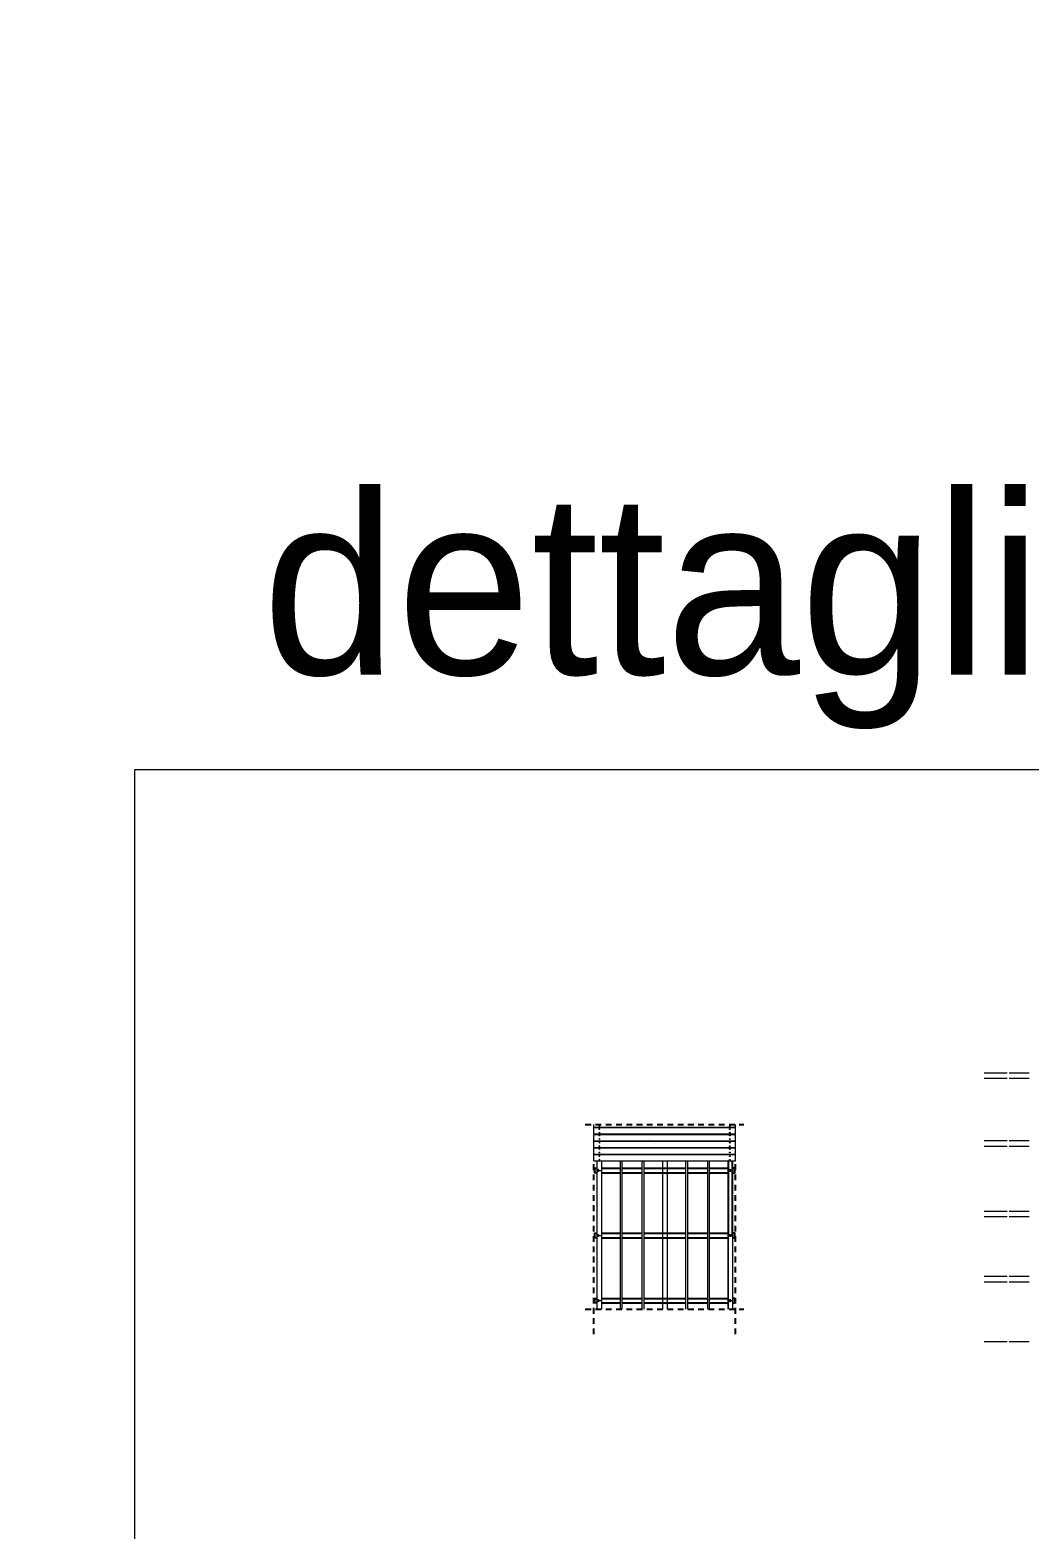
# Model space of a CAD drawing. Header units: inches. Extents: x -3368894 to 5148796, y 84 to 10864301.
# Drawn here: x 503433.77 to 503455.89, y 4346384.34 to 4346417.51 of the extents above; entities that cross this region are included whole.
import ezdxf

# ---------------------------------------------------------------- set-up
doc = ezdxf.new("R2010")
doc.units = ezdxf.units.IN
doc.header["$MEASUREMENT"] = 0
doc.linetypes.add('TRATTEGGIATA', pattern=[19.05, 12.7, -6.35])
for name, color, linetype, lineweight in [('_bulloni', 250, 'Continuous', 20), ('_legno', 27, 'Continuous', 9), ('cm_struttura', 250, 'Continuous', 9)]:
    doc.layers.add(name, color=color, linetype=linetype, lineweight=lineweight)
doc.layers.add('_PROGETTO', color=251, linetype='Continuous')
doc.styles.get("Standard").update_dxf_attribs({"font": 'GOTHIC.TTF'})

msp = doc.modelspace()

# ---------------------------------------------------------------- linework, layer by layer
at = {"layer": '_bulloni', "linetype": 'Continuous'}
for p, q in [((503446.361, 4346393.281), (503446.36, 4346393.263)), ((503446.361, 4346393.281), (503446.36, 4346393.263)), ((503446.362, 4346393.281), (503446.362, 4346393.263)), ((503446.362, 4346393.281), (503446.362, 4346393.263)), ((503449.247, 4346393.281), (503449.247, 4346393.263)), ((503449.247, 4346393.281), (503449.247, 4346393.263)), ((503449.249, 4346393.281), (503449.249, 4346393.263)), ((503449.249, 4346393.281), (503449.249, 4346393.263)), ((503446.361, 4346393.132), (503446.36, 4346393.114)), ((503446.361, 4346393.132), (503446.36, 4346393.114)), ((503446.361, 4346392.993), (503446.36, 4346392.975)), ((503446.361, 4346392.993), (503446.36, 4346392.975)), ((503446.361, 4346393.193), (503446.361, 4346393.21)), ((503446.361, 4346393.193), (503446.361, 4346393.21)), ((503446.361, 4346393.053), (503446.361, 4346393.071)), ((503446.361, 4346393.053), (503446.361, 4346393.071)), ((503446.361, 4346392.894), (503446.361, 4346392.912)), ((503446.361, 4346392.894), (503446.361, 4346392.912)), ((503446.362, 4346393.193), (503446.362, 4346393.21)), ((503446.362, 4346393.193), (503446.362, 4346393.21)), ((503446.362, 4346393.132), (503446.362, 4346393.114)), ((503446.362, 4346393.132), (503446.362, 4346393.114)), ((503446.362, 4346393.053), (503446.362, 4346393.071)), ((503446.362, 4346393.053), (503446.362, 4346393.071)), ((503446.362, 4346392.993), (503446.362, 4346392.975)), ((503446.362, 4346392.993), (503446.362, 4346392.975)), ((503446.362, 4346392.894), (503446.362, 4346392.912)), ((503446.362, 4346392.894), (503446.362, 4346392.912)), ((503449.247, 4346393.193), (503449.247, 4346393.21)), ((503449.247, 4346393.193), (503449.247, 4346393.21)), ((503449.247, 4346393.132), (503449.247, 4346393.114)), ((503449.247, 4346393.132), (503449.247, 4346393.114)), ((503449.247, 4346393.053), (503449.247, 4346393.071)), ((503449.247, 4346393.053), (503449.247, 4346393.071)), ((503449.247, 4346392.993), (503449.247, 4346392.975)), ((503449.247, 4346392.993), (503449.247, 4346392.975)), ((503449.247, 4346392.894), (503449.247, 4346392.912)), ((503449.247, 4346392.894), (503449.247, 4346392.912)), ((503449.249, 4346393.193), (503449.249, 4346393.21)), ((503449.249, 4346393.193), (503449.249, 4346393.21)), ((503449.249, 4346393.132), (503449.249, 4346393.114)), ((503449.249, 4346393.132), (503449.249, 4346393.114)), ((503449.249, 4346393.053), (503449.249, 4346393.071)), ((503449.249, 4346393.053), (503449.249, 4346393.071)), ((503449.249, 4346392.993), (503449.249, 4346392.975)), ((503449.249, 4346392.993), (503449.249, 4346392.975)), ((503449.249, 4346392.894), (503449.249, 4346392.912)), ((503449.249, 4346392.894), (503449.249, 4346392.912)), ((503446.361, 4346392.833), (503446.36, 4346392.815)), ((503446.361, 4346392.833), (503446.36, 4346392.815)), ((503446.361, 4346392.694), (503446.36, 4346392.676)), ((503446.361, 4346392.694), (503446.36, 4346392.676)), ((503446.361, 4346392.754), (503446.361, 4346392.772)), ((503446.361, 4346392.754), (503446.361, 4346392.772)), ((503446.361, 4346392.595), (503446.361, 4346392.613)), ((503446.361, 4346392.595), (503446.361, 4346392.613)), ((503446.362, 4346392.833), (503446.362, 4346392.815)), ((503446.362, 4346392.833), (503446.362, 4346392.815)), ((503446.362, 4346392.754), (503446.362, 4346392.772)), ((503446.362, 4346392.754), (503446.362, 4346392.772)), ((503446.362, 4346392.694), (503446.362, 4346392.676)), ((503446.362, 4346392.694), (503446.362, 4346392.676)), ((503446.362, 4346392.595), (503446.362, 4346392.613)), ((503446.362, 4346392.595), (503446.362, 4346392.613)), ((503449.247, 4346392.833), (503449.247, 4346392.815)), ((503449.247, 4346392.833), (503449.247, 4346392.815)), ((503449.247, 4346392.754), (503449.247, 4346392.772)), ((503449.247, 4346392.754), (503449.247, 4346392.772)), ((503449.247, 4346392.694), (503449.247, 4346392.676)), ((503449.247, 4346392.694), (503449.247, 4346392.676)), ((503449.247, 4346392.595), (503449.247, 4346392.613)), ((503449.247, 4346392.595), (503449.247, 4346392.613)), ((503449.249, 4346392.833), (503449.249, 4346392.815)), ((503449.249, 4346392.833), (503449.249, 4346392.815)), ((503449.249, 4346392.754), (503449.249, 4346392.772)), ((503449.249, 4346392.754), (503449.249, 4346392.772)), ((503449.249, 4346392.694), (503449.249, 4346392.676)), ((503449.249, 4346392.694), (503449.249, 4346392.676)), ((503449.249, 4346392.595), (503449.249, 4346392.613)), ((503449.249, 4346392.595), (503449.249, 4346392.613)), ((503446.337, 4346392.313), (503446.336, 4346392.295)), ((503446.337, 4346392.265), (503446.336, 4346392.283)), ((503446.338, 4346392.313), (503446.338, 4346392.295)), ((503446.338, 4346392.265), (503446.338, 4346392.283)), ((503446.361, 4346392.534), (503446.36, 4346392.517)), ((503446.361, 4346392.534), (503446.36, 4346392.517)), ((503446.362, 4346392.534), (503446.362, 4346392.517)), ((503446.362, 4346392.534), (503446.362, 4346392.517)), ((503449.247, 4346392.534), (503449.247, 4346392.517)), ((503449.247, 4346392.534), (503449.247, 4346392.517)), ((503449.249, 4346392.534), (503449.249, 4346392.517)), ((503449.249, 4346392.534), (503449.249, 4346392.517)), ((503449.256, 4346392.313), (503449.257, 4346392.295)), ((503449.256, 4346392.265), (503449.257, 4346392.283)), ((503449.258, 4346392.313), (503449.258, 4346392.295)), ((503449.258, 4346392.265), (503449.258, 4346392.283)), ((503446.337, 4346390.873), (503446.336, 4346390.855)), ((503446.337, 4346390.825), (503446.336, 4346390.843)), ((503446.338, 4346390.873), (503446.338, 4346390.855)), ((503446.338, 4346390.825), (503446.338, 4346390.843)), ((503449.256, 4346390.873), (503449.257, 4346390.855)), ((503449.256, 4346390.825), (503449.257, 4346390.843)), ((503449.258, 4346390.873), (503449.258, 4346390.855)), ((503449.258, 4346390.825), (503449.258, 4346390.843)), ((503446.337, 4346389.433), (503446.336, 4346389.415)), ((503446.337, 4346389.385), (503446.336, 4346389.403)), ((503446.338, 4346389.433), (503446.338, 4346389.415)), ((503446.338, 4346389.385), (503446.338, 4346389.403)), ((503449.256, 4346389.433), (503449.257, 4346389.415)), ((503449.256, 4346389.385), (503449.257, 4346389.403)), ((503449.258, 4346389.433), (503449.258, 4346389.415)), ((503449.258, 4346389.385), (503449.258, 4346389.403))]:
    msp.add_line(p, q, dxfattribs=at)
at = {"layer": '_bulloni'}
for centre in [(503446.361, 4346393.272), (503446.361, 4346393.272), (503449.248, 4346393.272), (503449.248, 4346393.272), (503446.361, 4346393.201), (503446.361, 4346393.201), (503446.361, 4346393.123), (503446.361, 4346393.123), (503446.361, 4346393.062), (503446.361, 4346393.062), (503446.361, 4346392.984), (503446.361, 4346392.984), (503446.361, 4346392.903), (503446.361, 4346392.903), (503449.248, 4346393.201), (503449.248, 4346393.201), (503449.248, 4346393.123), (503449.248, 4346393.123), (503449.248, 4346393.062), (503449.248, 4346393.062), (503449.248, 4346392.984), (503449.248, 4346392.984), (503449.248, 4346392.903), (503449.248, 4346392.903), (503446.361, 4346392.824), (503446.361, 4346392.824), (503446.361, 4346392.763), (503446.361, 4346392.763), (503446.361, 4346392.685), (503446.361, 4346392.685), (503446.361, 4346392.604), (503446.361, 4346392.604), (503449.248, 4346392.824), (503449.248, 4346392.824), (503449.248, 4346392.763), (503449.248, 4346392.763), (503449.248, 4346392.685), (503449.248, 4346392.685), (503449.248, 4346392.604), (503449.248, 4346392.604), (503446.337, 4346392.304), (503446.337, 4346392.274), (503446.361, 4346392.525), (503446.361, 4346392.525), (503449.248, 4346392.525), (503449.248, 4346392.525), (503449.257, 4346392.304), (503449.257, 4346392.274), (503446.337, 4346390.864), (503446.337, 4346390.834), (503449.257, 4346390.864), (503449.257, 4346390.834), (503446.337, 4346389.424), (503446.337, 4346389.394), (503449.257, 4346389.424), (503449.257, 4346389.394)]:
    msp.add_circle(centre, 0.00898, dxfattribs=at)
at = {"layer": '_bulloni', "linetype": 'Continuous', "extrusion": (0, 0, -1)}
for centre, major_axis, start_param, end_param in [((503446.361, 4346393.272), (-0.00212, -0.00211), 5.213993, 5.781581), ((503446.361, 4346393.272), (-0.00212, -0.00211), 5.213993, 5.781581), ((503446.361, 4346393.201), (-0.00212, -0.00211), 5.213993, 5.781581), ((503446.361, 4346393.201), (-0.00212, -0.00211), 5.213993, 5.781581), ((503446.361, 4346393.123), (-0.00212, -0.00211), 5.213993, 5.781581), ((503446.361, 4346393.123), (-0.00212, -0.00211), 5.213993, 5.781581), ((503446.361, 4346393.062), (-0.00212, -0.00211), 5.213993, 5.781581), ((503446.361, 4346393.062), (-0.00212, -0.00211), 5.213993, 5.781581), ((503446.361, 4346392.984), (-0.00212, -0.00211), 5.213993, 5.781581), ((503446.361, 4346392.984), (-0.00212, -0.00211), 5.213993, 5.781581), ((503446.361, 4346392.903), (-0.00212, -0.00211), 5.213993, 5.781581), ((503446.361, 4346392.903), (-0.00212, -0.00211), 5.213993, 5.781581), ((503446.361, 4346393.201), (-0.00212, -0.00211), 2.072401, 2.639988), ((503446.361, 4346393.201), (-0.00212, -0.00211), 2.072401, 2.639988), ((503446.361, 4346393.201), (-0.00212, -0.00211), 2.072401, 2.639988), ((503446.361, 4346393.201), (-0.00212, -0.00211), 2.072401, 2.639988), ((503446.361, 4346393.201), (-0.00212, -0.00211), 5.213993, 5.781581), ((503446.361, 4346393.201), (-0.00212, -0.00211), 5.213993, 5.781581), ((503446.361, 4346393.062), (-0.00212, -0.00211), 2.072401, 2.639988), ((503446.361, 4346393.062), (-0.00212, -0.00211), 2.072401, 2.639988), ((503446.361, 4346393.062), (-0.00212, -0.00211), 2.072401, 2.639988), ((503446.361, 4346393.062), (-0.00212, -0.00211), 2.072401, 2.639988), ((503446.361, 4346393.062), (-0.00212, -0.00211), 5.213993, 5.781581), ((503446.361, 4346393.062), (-0.00212, -0.00211), 5.213993, 5.781581), ((503446.361, 4346392.903), (-0.00212, -0.00211), 2.072401, 2.639988), ((503446.361, 4346392.903), (-0.00212, -0.00211), 2.072401, 2.639988), ((503446.361, 4346392.903), (-0.00212, -0.00211), 2.072401, 2.639988), ((503446.361, 4346392.903), (-0.00212, -0.00211), 2.072401, 2.639988), ((503446.361, 4346392.903), (-0.00212, -0.00211), 5.213993, 5.781581), ((503446.361, 4346392.903), (-0.00212, -0.00211), 5.213993, 5.781581), ((503449.248, 4346392.984), (0.00211, 0.00212), 5.213993, 5.781581), ((503449.248, 4346392.984), (0.00211, 0.00212), 5.213993, 5.781581), ((503446.361, 4346392.824), (-0.00212, -0.00211), 5.213993, 5.781581), ((503446.361, 4346392.824), (-0.00212, -0.00211), 5.213993, 5.781581), ((503446.361, 4346392.763), (-0.00212, -0.00211), 5.213993, 5.781581), ((503446.361, 4346392.763), (-0.00212, -0.00211), 5.213993, 5.781581), ((503446.361, 4346392.685), (-0.00212, -0.00211), 5.213993, 5.781581), ((503446.361, 4346392.685), (-0.00212, -0.00211), 5.213993, 5.781581), ((503446.361, 4346392.604), (-0.00212, -0.00211), 5.213993, 5.781581), ((503446.361, 4346392.604), (-0.00212, -0.00211), 5.213993, 5.781581), ((503446.361, 4346392.763), (-0.00212, -0.00211), 2.072401, 2.639988), ((503446.361, 4346392.763), (-0.00212, -0.00211), 2.072401, 2.639988), ((503446.361, 4346392.763), (-0.00212, -0.00211), 2.072401, 2.639988), ((503446.361, 4346392.763), (-0.00212, -0.00211), 2.072401, 2.639988), ((503446.361, 4346392.763), (-0.00212, -0.00211), 5.213993, 5.781581), ((503446.361, 4346392.763), (-0.00212, -0.00211), 5.213993, 5.781581), ((503446.361, 4346392.604), (-0.00212, -0.00211), 2.072401, 2.639988), ((503446.361, 4346392.604), (-0.00212, -0.00211), 2.072401, 2.639988), ((503446.361, 4346392.604), (-0.00212, -0.00211), 2.072401, 2.639988), ((503446.361, 4346392.604), (-0.00212, -0.00211), 2.072401, 2.639988), ((503446.361, 4346392.604), (-0.00212, -0.00211), 5.213993, 5.781581), ((503446.361, 4346392.604), (-0.00212, -0.00211), 5.213993, 5.781581), ((503449.248, 4346392.685), (0.00211, 0.00212), 5.213993, 5.781581), ((503449.248, 4346392.685), (0.00211, 0.00212), 5.213993, 5.781581), ((503446.337, 4346392.274), (-0.00207, -0.00216), 2.072401, 2.639988), ((503446.337, 4346392.274), (-0.00207, -0.00216), 5.213993, 5.781581), ((503446.361, 4346392.525), (-0.00212, -0.00211), 5.213993, 5.781581), ((503446.361, 4346392.525), (-0.00212, -0.00211), 5.213993, 5.781581), ((503449.248, 4346392.525), (0.00211, 0.00212), 5.213993, 5.781581), ((503449.248, 4346392.525), (0.00211, 0.00212), 5.213993, 5.781581), ((503449.257, 4346392.304), (0.00207, 0.00216), 5.213993, 5.781581), ((503449.257, 4346392.304), (0.00207, 0.00216), 2.072401, 2.639988), ((503446.337, 4346390.834), (-0.00207, -0.00216), 2.072401, 2.639988), ((503446.337, 4346390.834), (-0.00207, -0.00216), 5.213993, 5.781581), ((503449.257, 4346390.864), (0.00207, 0.00216), 5.213993, 5.781581), ((503449.257, 4346390.864), (0.00207, 0.00216), 2.072401, 2.639988), ((503446.337, 4346389.394), (-0.00207, -0.00216), 2.072401, 2.639988), ((503446.337, 4346389.394), (-0.00207, -0.00216), 5.213993, 5.781581), ((503449.257, 4346389.424), (0.00207, 0.00216), 5.213993, 5.781581), ((503449.257, 4346389.424), (0.00207, 0.00216), 2.072401, 2.639988)]:
    msp.add_ellipse(centre, major_axis=major_axis, ratio=1, start_param=start_param, end_param=end_param, dxfattribs=at)
at = {"layer": '_bulloni', "linetype": 'Continuous'}
for centre, major_axis, start_param, end_param in [((503449.248, 4346393.272), (0.00212, -0.00211), 5.213993, 5.781581), ((503449.248, 4346393.272), (0.00212, -0.00211), 5.213993, 5.781581), ((503446.361, 4346392.984), (-0.00211, 0.00212), 5.213993, 5.781581), ((503446.361, 4346392.984), (-0.00211, 0.00212), 5.213993, 5.781581), ((503449.248, 4346393.201), (0.00212, -0.00211), 2.072401, 2.639988), ((503449.248, 4346393.201), (0.00212, -0.00211), 2.072401, 2.639988), ((503449.248, 4346393.201), (0.00212, -0.00211), 2.072401, 2.639988), ((503449.248, 4346393.201), (0.00212, -0.00211), 2.072401, 2.639988), ((503449.248, 4346393.201), (0.00212, -0.00211), 5.213993, 5.781581), ((503449.248, 4346393.201), (0.00212, -0.00211), 5.213993, 5.781581), ((503449.248, 4346393.201), (0.00212, -0.00211), 5.213993, 5.781581), ((503449.248, 4346393.201), (0.00212, -0.00211), 5.213993, 5.781581), ((503449.248, 4346393.123), (0.00212, -0.00211), 5.213993, 5.781581), ((503449.248, 4346393.123), (0.00212, -0.00211), 5.213993, 5.781581), ((503449.248, 4346393.062), (0.00212, -0.00211), 2.072401, 2.639988), ((503449.248, 4346393.062), (0.00212, -0.00211), 2.072401, 2.639988), ((503449.248, 4346393.062), (0.00212, -0.00211), 2.072401, 2.639988), ((503449.248, 4346393.062), (0.00212, -0.00211), 2.072401, 2.639988), ((503449.248, 4346393.062), (0.00212, -0.00211), 5.213993, 5.781581), ((503449.248, 4346393.062), (0.00212, -0.00211), 5.213993, 5.781581), ((503449.248, 4346393.062), (0.00212, -0.00211), 5.213993, 5.781581), ((503449.248, 4346393.062), (0.00212, -0.00211), 5.213993, 5.781581), ((503449.248, 4346392.984), (0.00212, -0.00211), 5.213993, 5.781581), ((503449.248, 4346392.984), (0.00212, -0.00211), 5.213993, 5.781581), ((503449.248, 4346392.903), (0.00212, -0.00211), 2.072401, 2.639988), ((503449.248, 4346392.903), (0.00212, -0.00211), 2.072401, 2.639988), ((503449.248, 4346392.903), (0.00212, -0.00211), 2.072401, 2.639988), ((503449.248, 4346392.903), (0.00212, -0.00211), 2.072401, 2.639988), ((503449.248, 4346392.903), (0.00212, -0.00211), 5.213993, 5.781581), ((503449.248, 4346392.903), (0.00212, -0.00211), 5.213993, 5.781581), ((503449.248, 4346392.903), (0.00212, -0.00211), 5.213993, 5.781581), ((503449.248, 4346392.903), (0.00212, -0.00211), 5.213993, 5.781581), ((503446.361, 4346392.685), (-0.00211, 0.00212), 5.213993, 5.781581), ((503446.361, 4346392.685), (-0.00211, 0.00212), 5.213993, 5.781581), ((503449.248, 4346392.824), (0.00212, -0.00211), 5.213993, 5.781581), ((503449.248, 4346392.824), (0.00212, -0.00211), 5.213993, 5.781581), ((503449.248, 4346392.763), (0.00212, -0.00211), 2.072401, 2.639988), ((503449.248, 4346392.763), (0.00212, -0.00211), 2.072401, 2.639988), ((503449.248, 4346392.763), (0.00212, -0.00211), 2.072401, 2.639988), ((503449.248, 4346392.763), (0.00212, -0.00211), 2.072401, 2.639988), ((503449.248, 4346392.763), (0.00212, -0.00211), 5.213993, 5.781581), ((503449.248, 4346392.763), (0.00212, -0.00211), 5.213993, 5.781581), ((503449.248, 4346392.763), (0.00212, -0.00211), 5.213993, 5.781581), ((503449.248, 4346392.763), (0.00212, -0.00211), 5.213993, 5.781581), ((503449.248, 4346392.685), (0.00212, -0.00211), 5.213993, 5.781581), ((503449.248, 4346392.685), (0.00212, -0.00211), 5.213993, 5.781581), ((503449.248, 4346392.604), (0.00212, -0.00211), 2.072401, 2.639988), ((503449.248, 4346392.604), (0.00212, -0.00211), 2.072401, 2.639988), ((503449.248, 4346392.604), (0.00212, -0.00211), 2.072401, 2.639988), ((503449.248, 4346392.604), (0.00212, -0.00211), 2.072401, 2.639988), ((503449.248, 4346392.604), (0.00212, -0.00211), 5.213993, 5.781581), ((503449.248, 4346392.604), (0.00212, -0.00211), 5.213993, 5.781581), ((503449.248, 4346392.604), (0.00212, -0.00211), 5.213993, 5.781581), ((503449.248, 4346392.604), (0.00212, -0.00211), 5.213993, 5.781581), ((503446.337, 4346392.304), (-0.00207, 0.00216), 5.213993, 5.781581), ((503446.337, 4346392.304), (-0.00207, 0.00216), 2.072401, 2.639988), ((503446.361, 4346392.525), (-0.00211, 0.00212), 5.213993, 5.781581), ((503446.361, 4346392.525), (-0.00211, 0.00212), 5.213993, 5.781581), ((503449.248, 4346392.525), (0.00212, -0.00211), 5.213993, 5.781581), ((503449.248, 4346392.525), (0.00212, -0.00211), 5.213993, 5.781581), ((503449.257, 4346392.274), (0.00207, -0.00216), 2.072401, 2.639988), ((503449.257, 4346392.274), (0.00207, -0.00216), 5.213993, 5.781581), ((503446.337, 4346390.864), (-0.00207, 0.00216), 5.213993, 5.781581), ((503446.337, 4346390.864), (-0.00207, 0.00216), 2.072401, 2.639988), ((503449.257, 4346390.834), (0.00207, -0.00216), 2.072401, 2.639988), ((503449.257, 4346390.834), (0.00207, -0.00216), 5.213993, 5.781581), ((503446.337, 4346389.424), (-0.00207, 0.00216), 5.213993, 5.781581), ((503446.337, 4346389.424), (-0.00207, 0.00216), 2.072401, 2.639988), ((503449.257, 4346389.394), (0.00207, -0.00216), 2.072401, 2.639988), ((503449.257, 4346389.394), (0.00207, -0.00216), 5.213993, 5.781581)]:
    msp.add_ellipse(centre, major_axis=major_axis, ratio=1, start_param=start_param, end_param=end_param, dxfattribs=at)
at = {"layer": '_bulloni', "color": 254, "linetype": 'Continuous', "extrusion": (0, 0, -1)}
for start_param, end_param in [(2.072401, 2.639988), (5.213993, 5.781581)]:
    msp.add_ellipse((503447.634, 4346392.942), major_axis=(-0.00207, -0.00216), ratio=1, start_param=start_param, end_param=end_param, dxfattribs=at)
at = {"layer": '_legno'}
for points in [[(503446.237, 4346393.246), (503446.237, 4346393.306)], [(503446.237, 4346393.246), (503449.372, 4346393.246)], [(503446.237, 4346393.097), (503446.237, 4346393.236)], [(503446.237, 4346393.236), (503449.372, 4346393.236)], [(503449.372, 4346393.246), (503449.372, 4346393.306)], [(503449.372, 4346393.097), (503449.372, 4346393.236)], [(503446.237, 4346393.097), (503449.372, 4346393.097)], [(503446.237, 4346392.947), (503446.237, 4346393.087)], [(503446.237, 4346393.087), (503449.372, 4346393.087)], [(503446.237, 4346392.947), (503449.372, 4346392.947)], [(503446.237, 4346392.798), (503446.237, 4346392.937)], [(503446.237, 4346392.937), (503449.372, 4346392.937)], [(503449.372, 4346392.947), (503449.372, 4346393.087)], [(503449.372, 4346392.798), (503449.372, 4346392.937)], [(503446.237, 4346392.798), (503449.372, 4346392.798)], [(503446.237, 4346392.648), (503446.237, 4346392.788)], [(503446.237, 4346392.788), (503449.372, 4346392.788)], [(503446.237, 4346392.648), (503449.372, 4346392.648)], [(503446.237, 4346392.499), (503446.237, 4346392.638)], [(503446.237, 4346392.638), (503449.372, 4346392.638)], [(503449.372, 4346392.648), (503449.372, 4346392.788)], [(503449.372, 4346392.499), (503449.372, 4346392.638)], [(503446.237, 4346392.499), (503449.372, 4346392.499)]]:
    msp.add_lwpolyline(points, dxfattribs=at)
at = {"layer": '_PROGETTO', "color": 255, "linetype": 'TRATTEGGIATA', "ltscale": 0.01, "flags": 128}
for points in [[(503446.051, 4346393.306), (503449.558, 4346393.306)], [(503446.237, 4346388.666), (503446.237, 4346392.499)], [(503449.372, 4346388.666), (503449.372, 4346392.499)], [(503446.051, 4346389.219), (503449.558, 4346389.219)]]:
    msp.add_lwpolyline(points, dxfattribs=at)
at = {"layer": '_PROGETTO', "color": 254, "linetype": 'Continuous', "flags": 128}
msp.add_lwpolyline([(503447.594, 4346392.887), (503447.594, 4346392.887)], dxfattribs=at)
at = {"layer": '_PROGETTO', "linetype": 'Continuous', "flags": 128}
for points in [[(503446.308, 4346392.239), (503446.258, 4346392.239), (503446.258, 4346392.339), (503446.308, 4346392.339)], [(503446.408, 4346392.339), (503446.819, 4346392.339)], [(503446.408, 4346392.239), (503446.819, 4346392.239)], [(503446.859, 4346392.339), (503447.302, 4346392.339)], [(503446.859, 4346392.239), (503447.302, 4346392.239)], [(503447.342, 4346392.339), (503448.268, 4346392.339)], [(503447.342, 4346392.239), (503448.268, 4346392.239)], [(503448.308, 4346392.339), (503448.751, 4346392.339)], [(503448.308, 4346392.239), (503448.751, 4346392.239)], [(503448.791, 4346392.339), (503449.207, 4346392.339)], [(503448.791, 4346392.239), (503449.207, 4346392.239)], [(503449.207, 4346392.499), (503449.207, 4346390.849), (503449.307, 4346390.849), (503449.307, 4346392.499)], [(503449.307, 4346392.239), (503449.357, 4346392.239), (503449.357, 4346392.339), (503449.307, 4346392.339)], [(503446.309, 4346390.799), (503446.259, 4346390.799), (503446.259, 4346390.899), (503446.309, 4346390.899)], [(503446.409, 4346390.899), (503446.819, 4346390.899)], [(503446.409, 4346390.799), (503446.819, 4346390.799)], [(503446.859, 4346390.899), (503447.302, 4346390.899)], [(503446.859, 4346390.799), (503447.302, 4346390.799)], [(503447.342, 4346390.899), (503448.268, 4346390.899)], [(503447.342, 4346390.799), (503448.268, 4346390.799)], [(503448.308, 4346390.899), (503448.751, 4346390.899)], [(503448.308, 4346390.799), (503448.751, 4346390.799)], [(503448.791, 4346390.899), (503449.207, 4346390.899)], [(503448.791, 4346390.799), (503449.207, 4346390.799)], [(503449.307, 4346390.799), (503449.357, 4346390.799), (503449.357, 4346390.899), (503449.307, 4346390.899)], [(503446.309, 4346389.359), (503446.259, 4346389.359), (503446.259, 4346389.459), (503446.309, 4346389.459)], [(503446.409, 4346389.459), (503446.819, 4346389.459)], [(503446.409, 4346389.359), (503446.819, 4346389.359)], [(503446.859, 4346389.459), (503447.302, 4346389.459)], [(503446.859, 4346389.359), (503447.302, 4346389.359)], [(503447.342, 4346389.459), (503448.268, 4346389.459)], [(503447.342, 4346389.359), (503448.268, 4346389.359)], [(503448.308, 4346389.459), (503448.751, 4346389.459)], [(503448.308, 4346389.359), (503448.751, 4346389.359)], [(503448.791, 4346389.459), (503449.207, 4346389.459)], [(503448.791, 4346389.359), (503449.207, 4346389.359)], [(503449.307, 4346389.359), (503449.357, 4346389.359), (503449.357, 4346389.459), (503449.307, 4346389.459)]]:
    msp.add_lwpolyline(points, dxfattribs=at)
at = {"layer": 'cm_struttura'}
for p, q in [((503446.819, 4346392.499), (503446.819, 4346389.219)), ((503446.859, 4346392.499), (503446.859, 4346389.219)), ((503447.302, 4346392.499), (503447.302, 4346389.219)), ((503447.342, 4346392.499), (503447.342, 4346389.219)), ((503448.268, 4346392.499), (503448.268, 4346389.219)), ((503448.308, 4346392.499), (503448.308, 4346389.219)), ((503448.751, 4346392.499), (503448.751, 4346389.219)), ((503448.791, 4346392.499), (503448.791, 4346389.219))]:
    msp.add_line(p, q, dxfattribs=at)
for points in [[(503436.088, 4346401.157), (503560.984, 4346401.157), (503560.984, 4346218.174), (503436.088, 4346218.174)], [(503449.307, 4346389.407), (503449.207, 4346389.407), (503449.207, 4346390.849), (503449.307, 4346390.849), (503449.307, 4346390.804)]]:
    msp.add_lwpolyline(points, close=True, dxfattribs=at)
for points in [[(503454.873, 4346394.448), (503455.383, 4346394.448)], [(503454.873, 4346394.328), (503455.383, 4346394.328)], [(503455.423, 4346394.448), (503455.866, 4346394.448)], [(503455.423, 4346394.328), (503455.866, 4346394.328)], [(503454.873, 4346392.948), (503455.383, 4346392.948)], [(503455.423, 4346392.948), (503455.866, 4346392.948)], [(503454.873, 4346392.828), (503455.383, 4346392.828)], [(503455.423, 4346392.828), (503455.866, 4346392.828)], [(503446.308, 4346392.499), (503446.309, 4346389.219)], [(503446.309, 4346392.289), (503446.409, 4346392.289)], [(503446.408, 4346392.499), (503446.409, 4346389.219)], [(503447.758, 4346392.499), (503447.758, 4346389.219)], [(503447.758, 4346392.499), (503447.758, 4346389.219)], [(503447.858, 4346392.499), (503447.858, 4346389.219)], [(503447.858, 4346392.499), (503447.858, 4346389.219)], [(503449.207, 4346392.499), (503449.207, 4346389.219)], [(503449.307, 4346392.499), (503449.307, 4346389.219)], [(503454.871, 4346391.388), (503455.383, 4346391.388)], [(503454.871, 4346391.268), (503455.383, 4346391.268)], [(503455.423, 4346391.388), (503455.866, 4346391.388)], [(503455.423, 4346391.268), (503455.866, 4346391.268)], [(503446.309, 4346390.849), (503446.409, 4346390.849)], [(503454.871, 4346389.948), (503455.383, 4346389.948)], [(503455.423, 4346389.948), (503455.866, 4346389.948)], [(503454.871, 4346389.828), (503455.383, 4346389.828)], [(503455.423, 4346389.828), (503455.866, 4346389.828)], [(503446.309, 4346389.409), (503446.409, 4346389.409)], [(503449.207, 4346389.219), (503449.207, 4346389.407), (503449.307, 4346389.407), (503449.307, 4346389.362), (503449.307, 4346389.219)], [(503454.873, 4346388.508), (503455.383, 4346388.508)], [(503455.423, 4346388.508), (503455.866, 4346388.508)]]:
    msp.add_lwpolyline(points, dxfattribs=at)

# ---------------------------------------------------------------- texts
at = {"layer": 'cm_struttura', "insert": (503438.905, 4346407.257), "char_height": 4, "attachment_point": 1}
msp.add_mtext_dynamic_manual_height_columns('{\\C1;dettagli}', width=118.79284, gutter_width=1, heights=[0], dxfattribs=at)

doc.saveas('drawing.dxf')
